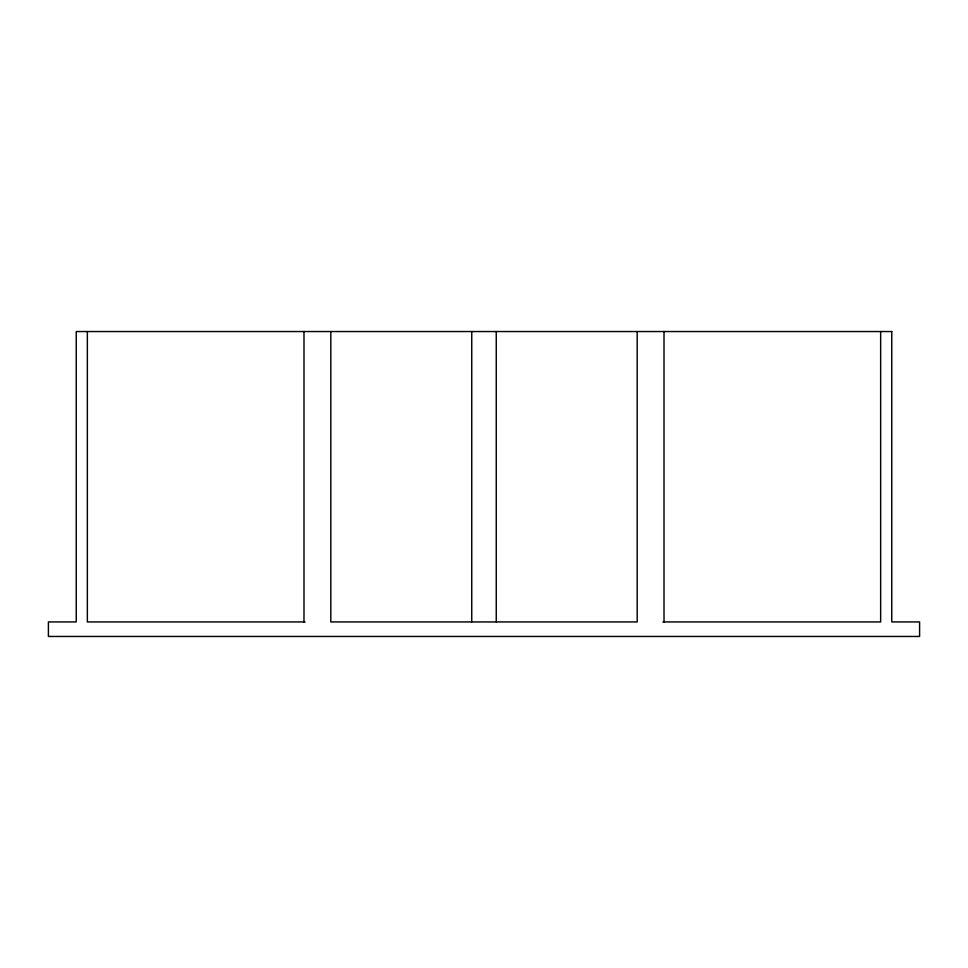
<?xml version="1.0" encoding="UTF-8"?>
<svg xmlns="http://www.w3.org/2000/svg" width="968" height="968" viewBox="0 0 968 968"><rect width="100%" height="100%" fill="white"/><g stroke="black" fill="none" stroke-linecap="round" stroke-linejoin="round"><path stroke-width="1.45" d="M305.101 621.94L87.35 621.94L87.35 331.54M662.899 621.94L880.65 621.94L880.65 331.54M664.012 331.54L664.012 621.94M637.186 331.54L637.186 621.94L330.814 621.94L330.814 331.54M496.257 331.54L496.257 621.94M471.743 331.54L471.743 621.94M303.988 331.54L303.988 621.94M891.758 331.54L76.242 331.54L76.242 621.94L48.4 621.94L48.4 636.46L919.6 636.46L919.6 621.94L891.758 621.94L891.758 331.54"/></g></svg>
